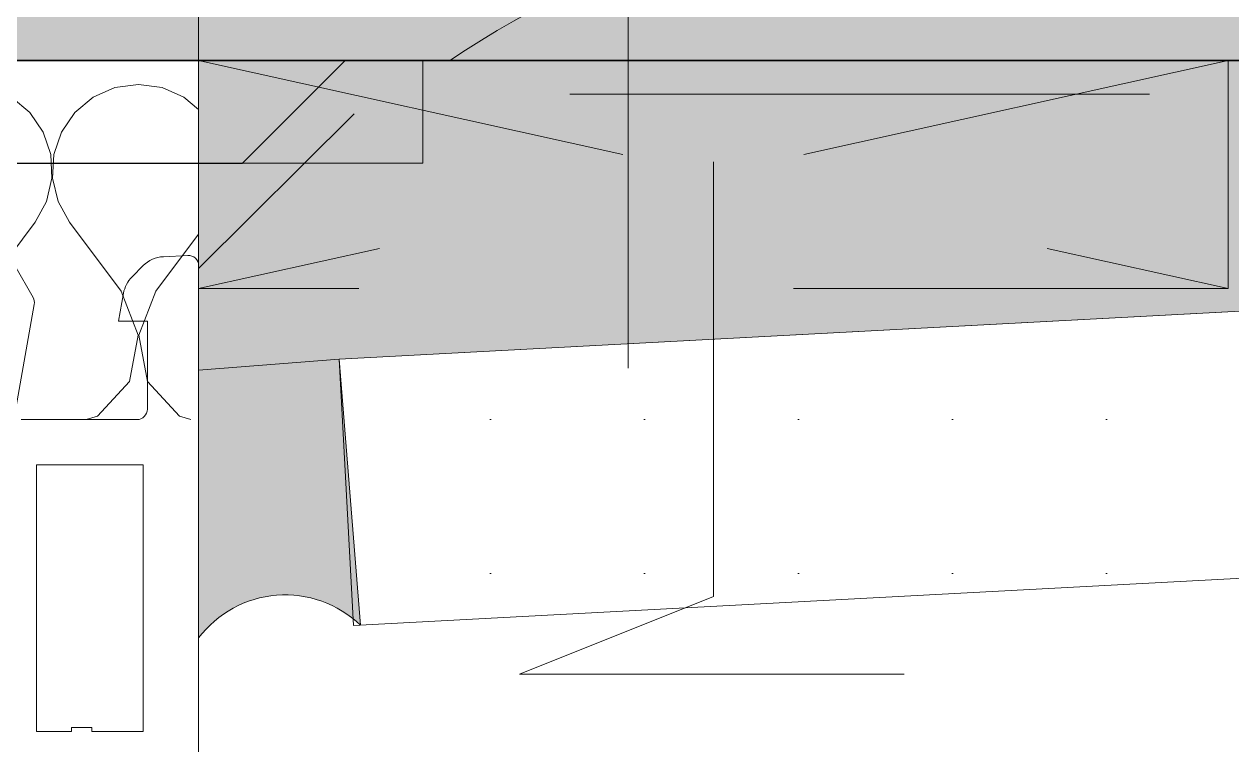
# Model space of a CAD drawing. Header units: millimetres. Extents: x -6345 to -3608, y 2414 to 4738.
# Drawn here: x -5047.7 to -4988.9, y 2766.6 to 2801.8 of the extents above; entities that cross this region are included whole.
import ezdxf

# ---------------------------------------------------------------- set-up
doc = ezdxf.new("R2010")
doc.units = ezdxf.units.MM
doc.header["$MEASUREMENT"] = 0
for name, pattern in [('Dashed', [42.333333, 21.166667, -21.166667]), ('Hidden Line', [31.75, 21.166667, -10.583333]), ('Hidden Line (2)', [39.122222, 28.222222, -10.9])]:
    doc.linetypes.add(name, pattern=pattern)
for name, color, linetype, lineweight in [('0_Pen_No__141', 7, 'Continuous', 20), ('0_Pen_No__2', 8, 'Continuous', 15), ('2D Drafting - General_Pen_No__1', 7, 'Continuous', 13), ('2D Drafting - General_Pen_No__141', 7, 'Continuous', 20), ('New_k-jämejoon_Pen_No__2', 8, 'Continuous', 15), ('New_Structural - Bearing_Pen_No__2', 8, 'Continuous', 15), ('New_Structural - Bearing_Pen_No__21', 7, 'Continuous', 35), ('PVC_INSIDE_Pen_No__1', 7, 'Continuous', 13), ('PVC_OUTSIDE_Pen_No__141', 7, 'Continuous', 20), ('Structural - Bearing_Pen_No__1', 7, 'Continuous', 13), ('Structural - Bearing_Pen_No__2', 8, 'Continuous', 15)]:
    doc.layers.add(name, color=color, linetype=linetype, lineweight=lineweight)
for name, color, linetype, lineweight, true_color in [('0_Pen_No__146', 7, 'Continuous', 20, 0x5eaeff), ('0_Pen_No__161', 7, 'Continuous', 13, 0x6a6a6a), ('0_Pen_No__48', 7, 'Continuous', 25, 0xa80f02), ('2D Drafting - General_Pen_No__61', 7, 'Continuous', 20, 0x6a6a6a), ('Structural - Bearing_Pen_No__161', 7, 'Continuous', 13, 0x6a6a6a)]:
    doc.layers.add(name, color=color, linetype=linetype, lineweight=lineweight, true_color=true_color)

# ---------------------------------------------------------------- blocks, each defined once
blk = doc.blocks.new('*X1')
at = {"layer": 'Structural - Bearing_Pen_No__161', "color": 251, "linetype": 'Continuous', "lineweight": 13, "true_color": 0x6a6a6a}
blk.add_arc((-5000.203, 2760.154), 48, 56.11062, 123.88911, dxfattribs=at)
blk = doc.blocks.new('*X2')
at = {"layer": 'Structural - Bearing_Pen_No__2', "color": 8, "linetype": 'Continuous', "lineweight": 15}
for p, q in [((-5042.131, 2798.832), (-5043.279, 2798.672)), ((-5040.983, 2798.672), (-5042.131, 2798.832)), ((-5047.431, 2797.465), (-5048.323, 2798.204)), ((-5044.339, 2798.204), (-5045.231, 2797.465)), ((-5043.279, 2798.672), (-5044.339, 2798.204)), ((-5039.923, 2798.204), (-5040.983, 2798.672)), ((-5039.203, 2797.607), (-5039.923, 2798.204)), ((-5046.775, 2796.51), (-5047.431, 2797.465)), ((-5045.231, 2797.465), (-5045.888, 2796.51)), ((-5046.404, 2795.412), (-5046.775, 2796.51)), ((-5045.888, 2796.51), (-5046.258, 2795.412)), ((-5046.348, 2794.254), (-5046.404, 2795.412)), ((-5046.258, 2795.412), (-5046.314, 2794.254)), ((-5046.61, 2793.126), (-5046.348, 2794.254)), ((-5046.314, 2794.254), (-5046.052, 2793.126)), ((-5047.171, 2792.112), (-5046.61, 2793.126)), ((-5046.052, 2793.126), (-5045.491, 2792.112)), ((-5049.691, 2788.752), (-5047.171, 2792.112)), ((-5042.971, 2788.752), (-5045.491, 2792.112)), ((-5041.291, 2788.752), (-5039.203, 2791.536)), ((-5042.148, 2786.609), (-5042.971, 2788.752)), ((-5041.291, 2788.752), (-5042.114, 2786.609)), ((-5042.575, 2784.353), (-5042.148, 2786.609)), ((-5042.114, 2786.609), (-5041.688, 2784.353)), ((-5044.123, 2782.659), (-5042.575, 2784.353)), ((-5041.688, 2784.353), (-5040.139, 2782.659)), ((-5044.683, 2782.5), (-5044.123, 2782.659)), ((-5040.139, 2782.659), (-5039.579, 2782.5))]:
    blk.add_line(p, q, dxfattribs=at)

msp = doc.modelspace()

# ---------------------------------------------------------------- hatches: boundary and pattern name
at = {"layer": '0_Pen_No__161', "linetype": 'Continuous', "lineweight": 0, "true_color": 0xd9d9d9}
msp.add_hatch(color=254, dxfattribs=at).paths.add_polyline_path([(-5032.358, 2785.444), (-5031.328, 2772.485, 0.44889), (-5039.203, 2771.859), (-5039.203, 2784.9)])
msp.add_hatch(color=254, dxfattribs=at).paths.add_polyline_path([(-5032.358, 2785.444), (-5031.328, 2772.485, 0.44889), (-5039.203, 2771.859), (-5039.203, 2784.9)])
at = {"layer": '2D Drafting - General_Pen_No__141', "linetype": 'Continuous', "lineweight": 20}
h = msp.add_hatch(dxfattribs=at)
h.set_pattern_fill('Gypsum_0001', style=0, pattern_type=2)
h.set_pattern_definition([(0, (0, 0), (0, 7.5), [0, -7.5])])
h.paths.add_polyline_path([(-4749.21, 2800.533), (-5032.358, 2785.444), (-5031.666, 2772.463), (-4749.55, 2787.496)])
at = {"layer": '2D Drafting - General_Pen_No__61', "linetype": 'Continuous', "lineweight": 0, "true_color": 0x1a1a1a}
msp.add_hatch(color=250, dxfattribs=at).paths.add_polyline_path([(-5149.203, 2800), (-4949.203, 2800), (-4949.203, 2810), (-4949.203, 2950, 0.414214), (-4954.203, 2945), (-4954.203, 2810, -0.414214), (-4959.203, 2805), (-5144.203, 2805, 0.414214)])
at = {"layer": 'Structural - Bearing_Pen_No__2', "linetype": 'Continuous', "lineweight": 15}
h = msp.add_hatch(dxfattribs=at)
h.set_pattern_fill('Cut_Stone_0001', color=8, style=0, pattern_type=2)
h.set_pattern_definition([(131.4237, (-5017.5152, 2784.466), (1.67054, 1.893278), [0, -1.683278, 0, -2.524917]), (72.1956, (-5022.7652, 2784.466), (-2.220024, 0.91576), [0, -1.291934, 0, -2.231522])])
h.paths.add_polyline_path([(-4759.203, 2800), (-5039.203, 2800), (-5039.203, 2784.9), (-5032.358, 2785.444)])

# ---------------------------------------------------------------- linework, layer by layer
at = {"layer": '0_Pen_No__141', "color": 7, "linetype": 'Continuous', "lineweight": 20, "flags": 128}
msp.add_lwpolyline([(-5032.358, 2785.444), (-5031.328, 2772.485, 0.44889), (-5039.203, 2771.859), (-5039.203, 2784.9)], format="xyb", close=True, dxfattribs=at)
msp.add_lwpolyline([(-5032.358, 2785.444), (-5031.328, 2772.485, 0.44889), (-5039.203, 2771.859), (-5039.203, 2784.9)], format="xyb", close=True, dxfattribs=at)
at = {"layer": '0_Pen_No__146', "color": 161, "linetype": 'Hidden Line (2)', "lineweight": 20, "true_color": 0x5eaeff, "flags": 128}
msp.add_lwpolyline([(-5039.203, 2772.33), (-5039.203, 2789.865), (-5030.661, 2798.358), (-4828.285, 2798.358)], dxfattribs=at)
at = {"layer": '0_Pen_No__2', "color": 8, "linetype": 'Hidden Line', "lineweight": 15}
msp.add_lwpolyline([(-5004.838, 2770.091), (-5023.58, 2770.091), (-5014.132, 2773.885), (-5014.132, 2821.596)], dxfattribs=at)
at = {"layer": '0_Pen_No__48', "color": 14, "linetype": 'Continuous', "lineweight": 25, "true_color": 0xa80f02, "flags": 128}
msp.add_lwpolyline([(-5091.561, 2782.5), (-5073.561, 2782.5), (-5073.561, 2795), (-5037.063, 2795), (-5032.063, 2800), (-4828.285, 2800)], dxfattribs=at)
at = {"layer": '2D Drafting - General_Pen_No__1', "color": 7, "linetype": 'Continuous', "lineweight": 13, "flags": 128}
msp.add_lwpolyline([(-5149.203, 2800), (-4949.203, 2800), (-4949.203, 2810), (-4949.203, 2950, 0.414214), (-4954.203, 2945), (-4954.203, 2810, -0.414214), (-4959.203, 2805), (-5144.203, 2805, 0.414214)], format="xyb", close=True, dxfattribs=at)
at = {"layer": '2D Drafting - General_Pen_No__1', "color": 7, "linetype": 'Dashed', "lineweight": 13}
msp.add_lwpolyline([(-5039.203, 2800), (-4989.061, 2800), (-4989.061, 2788.885), (-5039.203, 2788.885)], close=True, dxfattribs=at)
msp.add_lwpolyline([(-5039.203, 2800), (-4989.061, 2788.885), (-4989.061, 2800), (-5039.203, 2788.885)], dxfattribs=at)
at = {"layer": '2D Drafting - General_Pen_No__141', "color": 7, "linetype": 'Continuous', "lineweight": 20, "flags": 128}
msp.add_lwpolyline([(-4749.21, 2800.533), (-5032.358, 2785.444), (-5031.666, 2772.463), (-4749.55, 2787.496)], close=True, dxfattribs=at)
at = {"layer": 'New_k-jämejoon_Pen_No__2', "color": 8, "linetype": 'Continuous', "lineweight": 15}
for points in [[(-4959.203, 3090), (-5129.203, 2985), (-5269.203, 2985), (-5269.203, 2800), (-4959.203, 2800)], [(-5028.285, 2795), (-5028.285, 2800), (-5083.285, 2800), (-5083.285, 2795)]]:
    msp.add_lwpolyline(points, close=True, dxfattribs=at)
at = {"layer": 'New_Structural - Bearing_Pen_No__2', "color": 8, "linetype": 'Continuous', "lineweight": 15}
msp.add_line((-5018.285, 3455), (-5018.285, 2785), dxfattribs=at)
at = {"layer": 'New_Structural - Bearing_Pen_No__21', "color": 7, "linetype": 'Continuous', "lineweight": 35, "flags": 128}
msp.add_lwpolyline([(-4759.203, 2800), (-4934.203, 2800), (-4949.203, 2800), (-4984.203, 2800), (-4999.203, 2800), (-5149.203, 2800), (-5174.203, 2800), (-5183.031, 2800)], dxfattribs=at)
at = {"layer": 'PVC_INSIDE_Pen_No__1', "color": 7, "linetype": 'Continuous', "lineweight": 13}
msp.add_lwpolyline([(-5047.103, 2767.3), (-5045.402, 2767.3), (-5045.402, 2767.5), (-5044.402, 2767.5), (-5044.402, 2767.3), (-5041.903, 2767.3), (-5041.903, 2780.3), (-5047.103, 2780.3)], close=True, dxfattribs=at)
at = {"layer": 'PVC_OUTSIDE_Pen_No__141', "color": 7, "linetype": 'Continuous', "lineweight": 20}
for points in [[(-5047.842, 2782.5), (-5042.203, 2782.5, 0.414214), (-5041.703, 2783), (-5041.703, 2787.3), (-5043.103, 2787.3), (-5042.864, 2788.655, -0.153915), (-5042.447, 2789.455), (-5041.903, 2789.999, -0.185339), (-5040.921, 2790.436), (-5039.729, 2790.499, -0.429634), (-5039.203, 2790), (-5039.203, 2745.5, -0.414214), (-5040.203, 2744.5), (-5043.703, 2744.5, -0.414214), (-5044.203, 2745), (-5044.203, 2747.2), (-5042.203, 2747.2), (-5042.203, 2751.5, 0.414214), (-5043.203, 2752.5), (-5047.503, 2752.5, 0.34534), (-5048.967, 2751.357, 0.172154)], [(-5048.164, 2790), (-5047.27, 2788.45, -0.176327), (-5047.21, 2788.113), (-5048.138, 2782.852, 0.466308)]]:
    msp.add_lwpolyline(points, format="xyb", dxfattribs=at)
at = {"layer": 'Structural - Bearing_Pen_No__1', "color": 7, "linetype": 'Continuous', "lineweight": 13}
for p, q in [((-5104.69, 2800), (-5023.121, 2800)), ((-5023.121, 2800), (-4973.121, 2800)), ((-5023.121, 2800), (-4973.121, 2800)), ((-5023.121, 2800), (-4973.121, 2800))]:
    msp.add_line(p, q, dxfattribs=at)
at = {"layer": 'Structural - Bearing_Pen_No__1', "color": 7, "linetype": 'Continuous', "lineweight": 13, "flags": 128}
for points in [[(-4949.203, 3000), (-5149.203, 3000), (-5149.203, 2800), (-4949.203, 2800)], [(-4759.203, 2800), (-5039.203, 2800), (-5039.203, 2784.9), (-5032.358, 2785.444)]]:
    msp.add_lwpolyline(points, close=True, dxfattribs=at)
at = {"layer": 'Structural - Bearing_Pen_No__2', "color": 8, "linetype": 'Continuous', "lineweight": 15}
msp.add_line((-5039.203, 2785), (-5039.203, 3079.766), dxfattribs=at)

# ---------------------------------------------------------------- block references
at = {"layer": 'Structural - Bearing_Pen_No__161', "color": 251, "linetype": 'Continuous', "lineweight": 13, "true_color": 0x6a6a6a}
msp.add_blockref('*X1', (0, 0), dxfattribs=at)
at = {"layer": 'Structural - Bearing_Pen_No__2', "color": 8, "linetype": 'Continuous', "lineweight": 15}
msp.add_blockref('*X2', (0, 0), dxfattribs=at)

doc.saveas('drawing.dxf')
